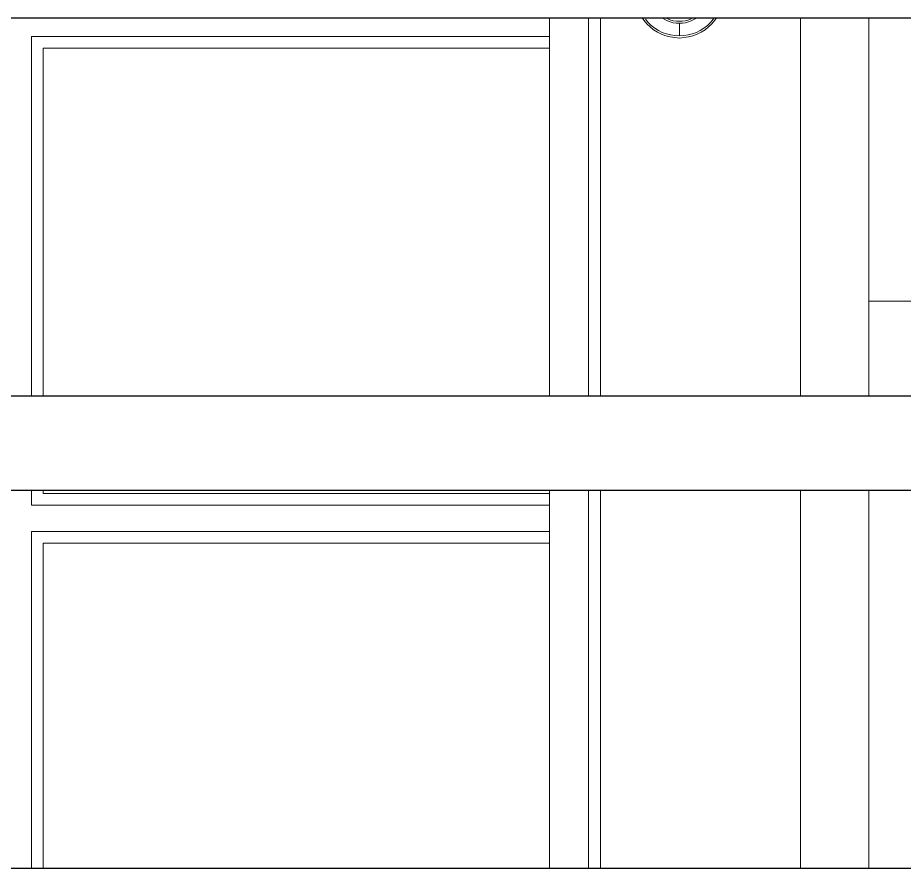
# Model space of a CAD drawing. Header units: inches. Extents: x -10117506 to -5032697, y -6529230 to -3254494.
# Drawn here: x -5047727.13 to -5047708.38, y -3261609.21 to -3261591.21 of the extents above; entities that cross this region are included whole.
import ezdxf

# ---------------------------------------------------------------- set-up
doc = ezdxf.new("R2010")
doc.units = ezdxf.units.IN
doc.header["$LTSCALE"] = 2
doc.header["$MEASUREMENT"] = 0
doc.layers.get('0').update_dxf_attribs({"linetype": 'CONTINUOUS'})
doc.layers.add('window', color=4, linetype='CONTINUOUS', lineweight=13)

msp = doc.modelspace()

# ---------------------------------------------------------------- linework, layer by layer
at = {"ltscale": 0.5}
for p, q in [((-5047927.133, -3261591.209), (-5047524.375, -3261591.209)), ((-5047927.133, -3261599.209), (-5047524.375, -3261599.209)), ((-5047927.133, -3261601.209), (-5047524.375, -3261601.209)), ((-5047927.133, -3261609.209), (-5047524.375, -3261609.209))]:
    msp.add_line(p, q, dxfattribs=at)
at = {"layer": 'window'}
for p, q in [((-5047715.89, -3261599.209), (-5047715.89, -3261591.209)), ((-5047715.062, -3261599.209), (-5047715.062, -3261591.209)), ((-5047714.81, -3261591.209), (-5047714.81, -3261599.209)), ((-5047713.889, -3261591.263), (-5047713.925, -3261591.209)), ((-5047713.829, -3261591.337), (-5047713.889, -3261591.263)), ((-5047713.798, -3261591.31), (-5047713.856, -3261591.24)), ((-5047713.76, -3261591.403), (-5047713.829, -3261591.337)), ((-5047713.733, -3261591.374), (-5047713.798, -3261591.31)), ((-5047713.661, -3261591.43), (-5047713.733, -3261591.374)), ((-5047713.447, -3261591.249), (-5047713.5, -3261591.215)), ((-5047713.391, -3261591.277), (-5047713.447, -3261591.249)), ((-5047713.432, -3261591.209), (-5047713.426, -3261591.213)), ((-5047713.426, -3261591.213), (-5047713.373, -3261591.238)), ((-5047713.331, -3261591.298), (-5047713.391, -3261591.277)), ((-5047713.373, -3261591.238), (-5047713.318, -3261591.258)), ((-5047713.27, -3261591.314), (-5047713.331, -3261591.298)), ((-5047713.318, -3261591.258), (-5047713.261, -3261591.273)), ((-5047713.207, -3261591.323), (-5047713.27, -3261591.314)), ((-5047713.261, -3261591.273), (-5047713.203, -3261591.281)), ((-5047713.14, -3261591.326), (-5047713.207, -3261591.323)), ((-5047713.203, -3261591.281), (-5047713.14, -3261591.284)), ((-5047713.14, -3261591.284), (-5047713.078, -3261591.281)), ((-5047713.074, -3261591.323), (-5047713.14, -3261591.326)), ((-5047713.14, -3261591.591), (-5047713.14, -3261591.326)), ((-5047713.078, -3261591.281), (-5047713.019, -3261591.273)), ((-5047713.011, -3261591.314), (-5047713.074, -3261591.323)), ((-5047713.019, -3261591.273), (-5047712.962, -3261591.258)), ((-5047712.949, -3261591.298), (-5047713.011, -3261591.314)), ((-5047712.962, -3261591.258), (-5047712.907, -3261591.238)), ((-5047712.89, -3261591.277), (-5047712.949, -3261591.298)), ((-5047712.907, -3261591.238), (-5047712.855, -3261591.213)), ((-5047712.834, -3261591.249), (-5047712.89, -3261591.277)), ((-5047712.855, -3261591.213), (-5047712.849, -3261591.209)), ((-5047712.78, -3261591.215), (-5047712.834, -3261591.249)), ((-5047712.772, -3261591.209), (-5047712.78, -3261591.215)), ((-5047712.548, -3261591.374), (-5047712.62, -3261591.43)), ((-5047712.482, -3261591.31), (-5047712.548, -3261591.374)), ((-5047712.452, -3261591.337), (-5047712.521, -3261591.403)), ((-5047712.424, -3261591.24), (-5047712.482, -3261591.31)), ((-5047712.391, -3261591.263), (-5047712.452, -3261591.337)), ((-5047712.403, -3261591.209), (-5047712.424, -3261591.24)), ((-5047712.355, -3261591.209), (-5047712.391, -3261591.263)), ((-5047710.58, -3261591.209), (-5047710.58, -3261599.209)), ((-5047709.133, -3261591.209), (-5047709.133, -3261599.209)), ((-5047713.685, -3261591.462), (-5047713.76, -3261591.403)), ((-5047713.604, -3261591.513), (-5047713.685, -3261591.462)), ((-5047713.583, -3261591.479), (-5047713.661, -3261591.43)), ((-5047713.517, -3261591.556), (-5047713.604, -3261591.513)), ((-5047713.501, -3261591.52), (-5047713.583, -3261591.479)), ((-5047713.427, -3261591.589), (-5047713.517, -3261591.556)), ((-5047713.414, -3261591.551), (-5047713.501, -3261591.52)), ((-5047713.325, -3261591.574), (-5047713.414, -3261591.551)), ((-5047713.233, -3261591.587), (-5047713.325, -3261591.574)), ((-5047712.956, -3261591.574), (-5047713.047, -3261591.587)), ((-5047712.866, -3261591.551), (-5047712.956, -3261591.574)), ((-5047712.78, -3261591.52), (-5047712.866, -3261591.551)), ((-5047712.764, -3261591.556), (-5047712.854, -3261591.589)), ((-5047712.697, -3261591.479), (-5047712.78, -3261591.52)), ((-5047712.677, -3261591.513), (-5047712.764, -3261591.556)), ((-5047712.62, -3261591.43), (-5047712.697, -3261591.479)), ((-5047712.596, -3261591.462), (-5047712.677, -3261591.513)), ((-5047712.521, -3261591.403), (-5047712.596, -3261591.462)), ((-5047715.89, -3261591.605), (-5047726.845, -3261591.605)), ((-5047726.845, -3261591.605), (-5047726.845, -3261599.209)), ((-5047713.333, -3261591.612), (-5047713.427, -3261591.589)), ((-5047713.14, -3261591.64), (-5047713.333, -3261591.612)), ((-5047713.14, -3261591.591), (-5047713.233, -3261591.587)), ((-5047713.047, -3261591.587), (-5047713.14, -3261591.591)), ((-5047712.948, -3261591.612), (-5047713.14, -3261591.64)), ((-5047712.854, -3261591.589), (-5047712.948, -3261591.612)), ((-5047715.89, -3261591.85), (-5047726.593, -3261591.85)), ((-5047726.593, -3261591.85), (-5047726.593, -3261599.209)), ((-5047655.133, -3261597.209), (-5047709.133, -3261597.209)), ((-5047726.845, -3261601.209), (-5047726.845, -3261601.523)), ((-5047726.593, -3261601.209), (-5047726.593, -3261601.279)), ((-5047715.89, -3261601.279), (-5047726.593, -3261601.279)), ((-5047715.89, -3261609.209), (-5047715.89, -3261601.209)), ((-5047715.062, -3261609.209), (-5047715.062, -3261601.209)), ((-5047714.81, -3261601.209), (-5047714.81, -3261609.209)), ((-5047710.58, -3261601.209), (-5047710.58, -3261609.209)), ((-5047709.133, -3261601.209), (-5047709.133, -3261609.209)), ((-5047726.845, -3261601.523), (-5047715.89, -3261601.523)), ((-5047715.89, -3261602.082), (-5047726.845, -3261602.082)), ((-5047726.845, -3261602.082), (-5047726.845, -3261609.209)), ((-5047715.89, -3261602.326), (-5047726.593, -3261602.326)), ((-5047726.593, -3261602.326), (-5047726.593, -3261609.209))]:
    msp.add_line(p, q, dxfattribs=at)

doc.saveas('drawing.dxf')
